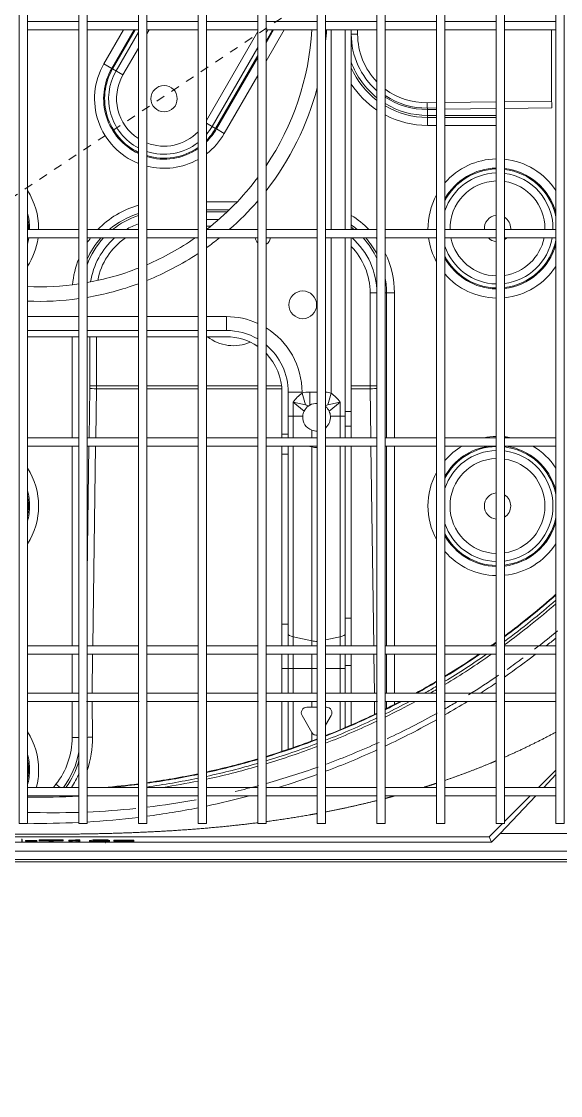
# Model space of a CAD drawing. Header units: millimetres. Extents: x 147808 to 200719, y -28592 to 8154.
# Drawn here: x 181243.5 to 181437.8, y -5226.2 to -4839.4 of the extents above; entities that cross this region are included whole.
import ezdxf

# ---------------------------------------------------------------- set-up
doc = ezdxf.new("R2010")
doc.units = ezdxf.units.MM
doc.linetypes.add('Dash', pattern=[6.35, 3.175, -3.175])
for name, color, linetype, lineweight in [('0-1', 7, 'Continuous', 5), ('A-DETL-WIDE', 7, 'Continuous', 80), ('G-IMPT', 7, 'Continuous', 5), ('M-EQPM', 7, 'Continuous', 5), ('M-EQPM-3', 7, 'Continuous', 80)]:
    doc.layers.add(name, color=color, linetype=linetype, lineweight=lineweight)
for name, color, linetype, lineweight, true_color in [('0-2', 7, 'Continuous', 5, 0x515151), ('G-IMPT-2', 7, 'Continuous', 5, 0x666666), ('M-EQPM-HDLN-1', 7, 'Dash', 5, 0x515151)]:
    doc.layers.add(name, color=color, linetype=linetype, lineweight=lineweight, true_color=true_color)

# ---------------------------------------------------------------- blocks, each defined once
blk = doc.blocks.new('TJ空调外机 - TJ空调外机1800_1200-1400100-10-001 一层空调通风平面图')
at = {"layer": 'M-EQPM-HDLN-1'}
blk.add_line((900, 600), (-900, -600), dxfattribs=at)
blk = doc.blocks.new('YXQH_AR_B9-20_rvt-1-10-001 一层空调通风平面图')
at = {"layer": '0-2'}
blk.add_blockref('TJ空调外机 - TJ空调外机1800_1200-1400100-10-001 一层空调通风平面图', (180944.35, -5100), dxfattribs=at)
blk = doc.blocks.new('RUXYQ18BA - top_dwg-2871796-10-001 一层空调通风平面图')
at = {"layer": 'A-DETL-WIDE'}
blk.add_line((1112.7, -367.74), (1112.7, -367.82), dxfattribs=at)
for points in [[(1086.82, -367.31), (1086.94, -367.32), (1087, -367.33), (1087.02, -367.34)], [(1086.82, -367.61), (1086.94, -367.62), (1087, -367.63), (1087.02, -367.64)], [(1116.99, -367.83), (1117.03, -367.82), (1117.06, -367.81), (1117.08, -367.81)]]:
    blk.add_open_spline(points, degree=3, dxfattribs=at)
at = {"layer": 'G-IMPT'}
for p, q in [((1088.94, -75.47), (1107.43, -75.47)), ((1110.43, -75.47), (1128.92, -75.47)), ((1120.86, -90.28), (1128.92, -76.31)), ((1131.92, -75.47), (1150.42, -75.47)), ((1153.41, -75.47), (1171.91, -75.47)), ((1174.91, -75.47), (1193.4, -75.47)), ((1175.58, -75.47), (1174.91, -76.64)), ((1196.4, -75.47), (1214.89, -75.47)), ((1203.39, -147.45), (1203.39, -75.47)), ((1205.64, -147.45), (1205.64, -75.47)), ((1217.89, -75.47), (1236.38, -75.47)), ((1239.38, -75.47), (1257.87, -75.47)), ((1260.87, -75.47), (1279.36, -75.47)), ((1171.91, -81.83), (1155.48, -110.28)), ((1233.09, -103.67), (1236.38, -103.62)), ((1236.38, -107.05), (1233.09, -107.05)), ((1257.87, -107.05), (1239.38, -107.05)), ((1153.41, -140.26), (1161.72, -140.26)), ((1107.43, -147.45), (1088.94, -147.45)), ((1088.94, -150.44), (1107.43, -150.44)), ((1128.92, -147.45), (1110.43, -147.45)), ((1110.43, -150.44), (1128.92, -150.44)), ((1150.42, -147.45), (1131.92, -147.45)), ((1131.92, -150.44), (1150.42, -150.44)), ((1171.91, -147.45), (1153.41, -147.45)), ((1153.41, -150.44), (1171.91, -150.44)), ((1193.4, -147.45), (1174.91, -147.45)), ((1174.91, -150.44), (1193.4, -150.44)), ((1214.89, -147.45), (1196.4, -147.45)), ((1196.4, -150.44), (1214.89, -150.44)), ((1236.38, -147.45), (1217.89, -147.45)), ((1217.89, -150.44), (1236.38, -150.44)), ((1257.87, -147.45), (1239.38, -147.45)), ((1239.38, -150.44), (1257.87, -150.44)), ((1279.36, -147.45), (1260.87, -147.45)), ((1260.87, -150.44), (1279.36, -150.44)), ((1218.36, -170.25), (1218.36, -222.42)), ((1107.43, -183.78), (1088.94, -183.78)), ((1128.92, -183.78), (1110.43, -183.78)), ((1150.42, -183.78), (1131.92, -183.78)), ((1160.66, -183.78), (1153.41, -183.78)), ((1107.43, -186.03), (1088.94, -186.03)), ((1128.92, -186.03), (1110.43, -186.03)), ((1150.42, -186.03), (1131.92, -186.03)), ((1160.66, -186.03), (1153.41, -186.03)), ((1190.28, -210.92), (1190.64, -210.69)), ((1107.43, -222.42), (1088.94, -222.42)), ((1128.92, -222.42), (1110.43, -222.42)), ((1150.42, -222.42), (1131.92, -222.42)), ((1171.91, -222.42), (1153.41, -222.42)), ((1193.4, -222.42), (1174.91, -222.42)), ((1214.89, -222.42), (1196.4, -222.42)), ((1236.38, -222.42), (1217.89, -222.42)), ((1257.87, -222.42), (1239.38, -222.42)), ((1279.36, -222.42), (1260.87, -222.42)), ((1088.94, -225.41), (1107.43, -225.41)), ((1110.43, -225.41), (1128.92, -225.41)), ((1131.92, -225.41), (1150.42, -225.41)), ((1153.41, -225.41), (1171.91, -225.41)), ((1174.91, -225.41), (1193.4, -225.41)), ((1196.4, -225.41), (1214.89, -225.41)), ((1217.89, -225.41), (1236.38, -225.41)), ((1218.36, -225.41), (1218.36, -297.39)), ((1239.38, -225.41), (1257.87, -225.41)), ((1260.87, -225.41), (1279.36, -225.41)), ((1107.43, -297.39), (1088.94, -297.39)), ((1128.92, -297.39), (1110.43, -297.39)), ((1150.42, -297.39), (1131.92, -297.39)), ((1171.91, -297.39), (1153.41, -297.39)), ((1193.4, -297.39), (1174.91, -297.39)), ((1214.89, -297.39), (1196.4, -297.39)), ((1236.38, -297.39), (1217.89, -297.39)), ((1257.87, -297.39), (1239.38, -297.39)), ((1279.36, -297.39), (1260.87, -297.39)), ((1088.94, -300.38), (1107.43, -300.38)), ((1110.43, -300.38), (1128.92, -300.38)), ((1131.92, -300.38), (1150.42, -300.38)), ((1153.41, -300.38), (1171.91, -300.38)), ((1174.91, -300.38), (1193.4, -300.38)), ((1196.4, -300.38), (1214.89, -300.38)), ((1217.89, -300.38), (1236.38, -300.38)), ((1218.36, -300.38), (1218.36, -314.38)), ((1239.38, -300.38), (1257.87, -300.38)), ((1260.87, -300.38), (1279.36, -300.38)), ((1107.43, -314.38), (1088.94, -314.38)), ((1128.92, -314.38), (1110.43, -314.38)), ((1150.42, -314.38), (1131.92, -314.38)), ((1171.91, -314.38), (1153.41, -314.38)), ((1193.4, -314.38), (1174.91, -314.38)), ((1214.89, -314.38), (1196.4, -314.38)), ((1236.38, -314.38), (1217.89, -314.38)), ((1257.87, -314.38), (1239.38, -314.38)), ((1279.36, -314.38), (1260.87, -314.38)), ((1088.94, -317.38), (1107.43, -317.38)), ((1110.43, -317.38), (1128.92, -317.38)), ((1131.92, -317.38), (1150.42, -317.38)), ((1153.41, -317.38), (1171.91, -317.38)), ((1174.91, -317.38), (1193.4, -317.38)), ((1180.65, -317.38), (1180.65, -335.38)), ((1182.9, -317.38), (1182.9, -334.63)), ((1196.4, -317.38), (1214.89, -317.38)), ((1196.4, -319.47), (1196.68, -319.47)), ((1203.39, -317.38), (1203.39, -326.83)), ((1205.64, -317.38), (1205.64, -325.86)), ((1217.89, -317.38), (1236.38, -317.38)), ((1218.36, -317.38), (1218.36, -319.92)), ((1239.38, -317.38), (1257.87, -317.38)), ((1260.87, -317.38), (1279.36, -317.38)), ((1198.41, -322.47), (1196.4, -325.97)), ((1279.36, -342.12), (1273.14, -348.36)), ((1279.36, -343.74), (1275, -348.36)), ((1107.43, -348.36), (1088.94, -348.36)), ((1088.94, -351.36), (1107.43, -351.36)), ((1128.92, -348.36), (1110.43, -348.36)), ((1110.43, -351.36), (1128.92, -351.36)), ((1150.42, -348.36), (1131.92, -348.36)), ((1131.92, -351.36), (1150.42, -351.36)), ((1171.91, -348.36), (1153.41, -348.36)), ((1153.41, -351.36), (1171.91, -351.36)), ((1193.4, -348.36), (1174.91, -348.36)), ((1174.91, -351.36), (1193.4, -351.36)), ((1214.89, -348.36), (1196.4, -348.36)), ((1196.4, -351.36), (1214.89, -351.36)), ((1236.38, -348.36), (1217.89, -348.36)), ((1217.89, -351.36), (1236.38, -351.36)), ((1257.87, -348.36), (1239.38, -348.36)), ((1239.38, -351.36), (1257.87, -351.36)), ((1272.17, -351.36), (1259.35, -364.94)), ((1279.36, -348.36), (1260.87, -348.36)), ((1270.15, -351.36), (1260.87, -360.66)), ((1260.87, -351.36), (1279.36, -351.36)), ((1087.03, -367.83), (1087.03, -367.17)), ((1118.55, -368), (1118.55, -367.3)), ((1256.17, -368.13), (1255.36, -366.18)), ((893.27, -371.36), (1303.1, -371.36)), ((1113.66, -367.59), (1113.07, -367.69))]:
    blk.add_line(p, q, dxfattribs=at)
at = {"layer": 'G-IMPT', "flags": 128}
for points in [[(1085.94, 213.41), (1085.94, -361.36), (1088.94, -361.36), (1088.94, 213.41)], [(1110.43, 213.41), (1107.43, 213.41), (1107.43, -361.36), (1110.43, -361.36)], [(1131.92, 213.41), (1128.92, 213.41), (1128.92, -361.36), (1131.92, -361.36)], [(1153.41, 213.41), (1150.42, 213.41), (1150.42, -361.36), (1153.41, -361.36)], [(1174.91, 213.41), (1171.91, 213.41), (1171.91, -361.36), (1174.91, -361.36)], [(1196.4, 213.41), (1193.4, 213.41), (1193.4, -361.36), (1196.4, -361.36)], [(1217.89, 213.41), (1214.89, 213.41), (1214.89, -361.36), (1217.89, -361.36)], [(1239.38, 213.41), (1236.38, 213.41), (1236.38, -361.36), (1239.38, -361.36)], [(1260.87, 213.41), (1257.87, 213.41), (1257.87, -361.36), (1260.87, -361.36)], [(1282.36, 213.41), (1279.36, 213.41), (1279.36, -361.36), (1282.36, -361.36)], [(1101.79, -367.24), (1093.12, -367.24), (1093.12, -367.54), (1101.79, -367.54)], [(1107.86, -367.24), (1106.99, -367.24), (1106.99, -367.54), (1107.86, -367.54)], [(1127.26, -367.3), (1120.01, -367.41), (1120.01, -367.71), (1127.26, -367.6), (1127.26, -367.65), (1121.51, -367.73), (1127.26, -367.81), (1127.26, -367.65)]]:
    blk.add_lwpolyline(points, close=True, dxfattribs=at)
for points in [[(1203.39, -222.42), (1203.39, -218.18), (1203.39, -212.91), (1203.39, -150.44)], [(1205.64, -222.42), (1205.64, -218.18), (1205.64, -212.91), (1205.64, -150.44)], [(1180.65, -206.02), (1180.65, -221.16), (1180.65, -222.42)], [(1182.9, -206.02), (1182.9, -221.16), (1182.9, -222.42)], [(1180.65, -225.41), (1180.65, -228.38), (1180.65, -289.59), (1180.65, -297.39)], [(1182.9, -225.41), (1182.9, -228.38), (1182.9, -289.59), (1182.9, -297.39)], [(1203.39, -297.39), (1203.39, -287.37), (1203.39, -225.41)], [(1205.64, -297.39), (1205.64, -287.37), (1205.64, -225.41)], [(1180.65, -300.38), (1180.65, -305.48), (1180.65, -314.38)], [(1182.9, -300.38), (1182.9, -305.48), (1182.9, -314.38)], [(1203.39, -300.38), (1203.39, -304.48), (1203.39, -314.38)], [(1205.64, -300.38), (1205.64, -304.48), (1205.64, -314.38)], [(1189.61, -319.47), (1191.4, -319.47), (1193.4, -319.47)], [(1187.88, -322.47), (1191.42, -328.59), (1191.4, -328.56)], [(1333.09, -333.44), (1333.09, -362.24), (1333.08, -364.94), (1259.35, -364.94), (1256.17, -368.13), (930.3, -368.13), (931.1, -366.18)], [(1260.17, -361.36), (1255.36, -366.18), (931.1, -366.18), (917.01, -352.05)], [(1088.19, -367.76), (1088.19, -367.46), (1092.3, -367.46), (1092.3, -367.76), (1092.3, -367.81), (1088.19, -367.81), (1092.3, -367.76)], [(1103.82, -367.68), (1103.82, -367.63), (1103.82, -367.33)], [(1111.52, -367.74), (1112.7, -367.74), (1112.7, -367.82), (1111.28, -367.82), (1111.28, -367.52), (1111.52, -367.44), (1112.59, -367.24), (1118.02, -367.24), (1118.02, -367.54), (1113.66, -367.59)], [(1112.59, -367.54), (1111.52, -367.74), (1111.52, -367.44)], [(1118.02, -367.54), (1118.02, -367.59), (1112.59, -367.54), (1112.59, -367.24)], [(1101.79, -367.58), (1098.17, -367.58), (1098.17, -367.92), (1096.71, -367.92), (1096.71, -367.58), (1093.12, -367.58), (1093.12, -367.54)], [(1107.86, -367.54), (1107.86, -367.92), (1106.52, -367.92), (1106.52, -367.62)], [(1127.26, -367.81), (1127.26, -367.86), (1120.01, -367.75), (1120.01, -367.71)]]:
    blk.add_lwpolyline(points, dxfattribs=at)
at = {"layer": 'G-IMPT'}
for centre, radius in [((1138.17, -100.28), 4.75), ((1138.17, -100.28), 4.75), ((1188.15, -174.53), 5)]:
    blk.add_circle(centre, radius, dxfattribs=at)
for centre, radius, start, end in [((1093.19, -69.57), 98.46, 326.0935, 356.5642), ((1138.17, -100.28), 19.99, 150, 242.4515), ((1233.09, -77.06), 29.99, 203.7523, 232.6299), ((1233.09, -77.06), 29.99, 239.5383, 270), ((1138.17, -100.28), 19.99, 319.6851, 330), ((1138.17, -100.28), 19.99, 251.79, 307.7705), ((1258.34, -147.03), 19.99, 91.3513, 161.5468), ((1258.34, -147.03), 19.99, 0, 82.7374), ((1093.19, -69.57), 98.46, 307.7308, 323.0817), ((1137.87, -170.25), 29.99, 107.3496, 130.4861), ((1258.34, -147.03), 4.75, 95.6985, 184.9891), ((1258.34, -147.03), 4.75, 95.6985, 184.9891), ((1258.34, -147.03), 4.75, 0, 57.84), ((1258.34, -147.03), 4.75, 0, 57.84), ((1188.37, -170.25), 29.99, 49.5139, 54.8342), ((1137.87, -170.25), 29.99, 138.6571, 156.1871), ((1093.19, -69.57), 98.46, 293.1663, 304.7797), ((1173.77, -150.15), 2.75, 186.1145, 227.435), ((1173.77, -150.15), 2.75, 294.4867, 353.8855), ((1188.37, -170.25), 29.99, 27.8371, 41.3429), ((1258.34, -147.03), 4.75, 225.9345, 264.3015), ((1258.34, -147.03), 4.75, 225.9345, 264.3015), ((1258.34, -147.03), 19.99, 277.2626, 350.1741), ((1258.34, -147.03), 4.75, 302.16, 314.0655), ((1258.34, -147.03), 4.75, 302.16, 314.0655), ((1258.34, -147.03), 4.75, 355.0109, 0), ((1258.34, -147.03), 4.75, 355.0109, 0), ((1258.34, -147.03), 19.99, 358.8165, 0), ((1258.34, -147.03), 19.99, 198.4532, 268.6487), ((1093.19, -69.57), 98.46, 280.086, 291.2811), ((1188.37, -170.25), 29.99, 0, 10.1732), ((1093.19, -69.57), 98.46, 267.5271, 278.3182), ((1160.66, -206.02), 22.24, 59.6276, 90), ((1163.12, -174.27), 14.99, 231.633, 294.082), ((1163.12, -174.27), 14.99, 231.633, 294.082), ((1160.66, -206.02), 19.99, 55.7711, 90), ((1160.66, -206.02), 22.24, 0, 50.1747), ((1160.66, -206.02), 19.99, 0, 44.5613), ((1193.15, -215.01), 5, 125.0171, 153.9883), ((1193.15, -215.01), 5, 87.0933, 120.1262), ((1193.15, -215.01), 5, 26.0117, 49.4338), ((1193.15, -215.01), 5, 175.8419, 249.5077), ((1193.15, -215.01), 5, 153.9883, 175.8419), ((1193.15, -215.01), 5, 310.869, 4.1581), ((1193.15, -215.01), 5, 4.1581, 26.0117), ((1193.15, -215.01), 5, 249.5077, 272.8949), ((1258.34, -246.99), 19.99, 91.3513, 161.5468), ((1258.34, -246.99), 19.99, 0, 82.7374), ((1258.34, -246.99), 4.75, 95.6985, 264.3015), ((1258.34, -246.99), 4.75, 95.6985, 264.3015), ((1258.34, -246.99), 4.75, 0, 57.84), ((1258.34, -246.99), 4.75, 0, 57.84), ((1258.34, -246.99), 19.99, 277.2626, 0), ((1258.34, -246.99), 4.75, 302.16, 0), ((1258.34, -246.99), 4.75, 302.16, 0), ((1258.34, -246.99), 19.99, 198.4532, 268.6487), ((1093.23, -68.44), 280.89, 306.6425, 311.5028), ((1093.23, -68.44), 281.09, 306.6122, 311.4667), ((1093.23, -68.44), 280.89, 305.406, 305.8838), ((1093.23, -68.44), 281.09, 305.4633, 305.8544), ((1093.23, -68.44), 292.88, 308.585, 309.4583), ((1093.23, -68.44), 280.89, 301.3529, 304.3361), ((1093.23, -68.44), 281.09, 301.3281, 304.3957), ((1093.23, -68.44), 292.88, 304.9161, 307.6344), ((1093.23, -68.44), 280.89, 298.8881, 300.6393), ((1093.23, -68.44), 281.09, 298.9618, 300.6151), ((1093.23, -68.44), 292.88, 302.8911, 304.2037), ((1189.61, -321.47), 2, 90, 210), ((1196.68, -321.47), 2, 330, 90), ((1093.23, -68.44), 280.89, 296.3463, 297.5953), ((1093.23, -68.44), 281.09, 296.3261, 297.6732), ((1093.23, -68.44), 292.88, 299.9337, 301.7945), ((1093.23, -68.44), 280.89, 291.5481, 295.6657), ((1093.23, -68.44), 281.09, 291.532, 295.6461), ((1093.23, -68.44), 292.88, 295.1898, 299.259), ((1193.15, -327.59), 2, 210, 277.2722), ((1093.23, -68.44), 280.89, 286.904, 290.8919), ((1093.23, -68.44), 281.09, 286.8917, 290.8764), ((1077.89, -330.39), 29.99, 323.1689, 350.1074), ((1093.23, -68.44), 292.88, 290.6244, 294.5432), ((1093.23, -68.44), 280.89, 282.372, 286.2658), ((1093.23, -68.44), 281.09, 282.363, 286.2539), ((1093.23, -68.44), 280.89, 277.9174, 281.7464), ((1093.23, -68.44), 281.09, 277.9117, 281.738), ((1093.23, -68.44), 292.88, 287.1092, 289.9988), ((1093.23, -68.44), 280.89, 274.7525, 277.3002), ((1093.23, -68.44), 281.09, 275.2198, 277.295), ((1093.23, -68.44), 292.88, 281.8577, 284.987), ((1093.23, -68.44), 292.88, 277.5911, 281.2589), ((1093.23, -68.44), 292.88, 273.3666, 276.9997), ((1093.23, -68.44), 292.88, 269.1603, 272.7791), ((1103.12, -291.66), 75.67, 270.5313, 272.9349), ((1103.12, -291.96), 75.67, 270.5313, 272.9349), ((1102.12, -222.25), 145.44, 270.6698, 271.7337)]:
    blk.add_arc(centre, radius, start, end, dxfattribs=at)
blk.add_ellipse((1232.72, -77.06), major_axis=(26.61, 0), ratio=0.999901, start_param=4.121313, end_param=4.726432, dxfattribs=at)
for points, knots in [([(1113.07, -367.39), (1113.74, -367.37), (1114.43, -367.37), (1116.06, -367.37), (1116.85, -367.38), (1117.53, -367.4), (1118.2, -367.42), (1118.55, -367.45), (1118.55, -367.49), (1118.55, -367.49), (1118.55, -367.49)], [0, 0, 0, 0, 0.1471882, 0.1471882, 0.333032, 0.333032, 0.333032, 0.4984228, 0.4984228, 0.4985032, 0.4985032, 0.4985032, 0.4985032]), ([(1113.07, -367.69), (1113.74, -367.67), (1114.43, -367.67), (1116.06, -367.67), (1116.85, -367.68), (1117.53, -367.7), (1118.2, -367.72), (1118.55, -367.75), (1118.55, -367.83), (1118.2, -367.86), (1117.51, -367.89), (1116.82, -367.91), (1115.93, -367.93), (1113.9, -367.93), (1113.11, -367.92), (1112.44, -367.9)], [0, 0, 0, 0, 0.1471882, 0.1471882, 0.333032, 0.333032, 0.333032, 0.4984228, 0.4984228, 0.6660639, 0.6660639, 0.6660639, 0.849888, 0.849888, 0.9990959, 0.9990959, 0.9990959, 0.9990959]), ([(1112.7, -367.82), (1112.81, -367.84), (1113.05, -367.86), (1113.42, -367.87), (1113.8, -367.88), (1114.26, -367.89), (1115.49, -367.89), (1116.04, -367.88), (1116.46, -367.86), (1116.81, -367.85), (1117.02, -367.83), (1117.08, -367.81)], [0, 0, 0, 0, 0.0005925, 0.0005925, 0.0005925, 0.1484338, 0.1484338, 0.3337283, 0.3337283, 0.3337283, 0.4690648, 0.4690648, 0.4690648, 0.4690648]), ([(1117.1, -367.79), (1117.1, -367.79), (1117.1, -367.79), (1117.1, -367.77), (1116.89, -367.75), (1116.45, -367.73), (1116.02, -367.72), (1115.46, -367.71), (1113.92, -367.71), (1113.26, -367.72), (1112.79, -367.75)], [0.4992973, 0.4992973, 0.4992973, 0.4992973, 0.4994993, 0.4994993, 0.6668642, 0.6668642, 0.6668642, 0.8145753, 0.8145753, 1, 1, 1, 1])]:
    blk.add_open_spline(points, degree=3, knots=knots, dxfattribs=at)
blk.add_open_spline([(1112.44, -367.9), (1111.77, -367.88), (1111.39, -367.86), (1111.28, -367.82)], degree=3, dxfattribs=at)
at = {"layer": 'G-IMPT-2'}
for p, q in [((1127.34, -75.47), (1119.31, -89.39)), ((1132.74, -75.47), (1131.92, -76.89)), ((1153.41, -108.09), (1171.91, -76.06)), ((1181.44, -75.47), (1174.91, -86.79)), ((1174.91, -80.22), (1177.64, -75.47)), ((1177.24, -75.47), (1174.91, -79.52)), ((1198.4, -75.47), (1198.4, -147.45)), ((1232.96, -101.75), (1236.38, -101.7)), ((1233.09, -103.67), (1233.09, -107.05)), ((1239.38, -101.66), (1257.87, -101.4)), ((1257.87, -103.82), (1239.38, -104.07)), ((1277.97, -103.53), (1260.87, -103.77)), ((1233.09, -106.31), (1236.38, -106.31)), ((1239.38, -106.31), (1257.87, -106.31)), ((1257.87, -109.89), (1239.38, -109.89)), ((1153.41, -137.43), (1164.54, -137.43)), ((1160.96, -141), (1153.41, -141)), ((1153.41, -143.79), (1157.9, -143.79)), ((1155.02, -146.2), (1153.41, -146.2)), ((1107.43, -178.78), (1088.94, -178.78)), ((1128.92, -178.78), (1110.43, -178.78)), ((1150.42, -178.78), (1131.92, -178.78)), ((1105.04, -222.42), (1105.04, -186.03)), ((1111.14, -222.42), (1111.39, -204.63)), ((1113.81, -203.75), (1128.92, -203.75)), ((1131.92, -203.75), (1150.42, -203.75)), ((1150.42, -204.76), (1131.92, -204.76)), ((1153.41, -203.75), (1171.91, -203.75)), ((1171.91, -204.76), (1153.41, -204.76)), ((1174.91, -203.75), (1180.53, -203.75)), ((1180.61, -204.76), (1174.91, -204.76)), ((1205.64, -203.75), (1212.43, -203.75)), ((1214.85, -204.63), (1214.89, -207.74)), ((1203.39, -212.91), (1205.64, -212.91)), ((1191.4, -222.42), (1191.4, -219.7)), ((1205.64, -218.18), (1203.39, -218.18)), ((1182.9, -221.16), (1180.65, -221.16)), ((1105.04, -297.39), (1105.04, -225.41)), ((1110.43, -271.46), (1111.09, -225.41)), ((1113.51, -225.41), (1112.47, -297.39)), ((1191.4, -295.58), (1191.4, -225.74)), ((1196.4, -225.42), (1196.41, -225.41)), ((1213.76, -297.39), (1212.73, -225.41)), ((1221.2, -225.41), (1221.2, -297.39)), ((1182.9, -228.38), (1180.65, -228.38)), ((1182.9, -289.59), (1180.65, -289.59)), ((1203.39, -287.37), (1205.64, -287.37)), ((1196.4, -295.25), (1201.58, -294.13)), ((1105.04, -314.38), (1105.04, -300.38)), ((1112.43, -300.38), (1112.23, -314.38)), ((1214.01, -314.38), (1213.81, -300.38)), ((1221.2, -300.38), (1221.2, -314.38)), ((1205.64, -304.48), (1203.39, -304.48)), ((1112.23, -317.38), (1112.4, -330.26)), ((1184.72, -334.01), (1184.72, -317.38)), ((1191.4, -319.47), (1191.4, -317.38)), ((1201.58, -327.59), (1201.58, -317.38)), ((1213.95, -322.07), (1214.01, -317.38)), ((1221.2, -317.38), (1221.2, -318.49)), ((1191.4, -331.62), (1191.4, -328.56))]:
    blk.add_line(p, q, dxfattribs=at)
at = {"layer": 'G-IMPT-2', "flags": 128}
for points in [[(1123.54, -75.47), (1116.46, -87.75), (1119.31, -89.39), (1119.61, -89.56), (1127.74, -75.47)], [(1205.64, -77.06), (1207.92, -77.06), (1207.92, -75.47)], [(1260.87, -101.36), (1277.84, -101.12), (1277.84, -75.47)], [(1120.86, -90.28), (1119.61, -89.56), (1123.36, -91.73), (1128.92, -82.08)], [(1171.91, -84.72), (1156.73, -111), (1157.03, -111.17)], [(1171.91, -91.99), (1159.88, -112.82), (1157.03, -111.17), (1171.91, -85.41)], [(1236.38, -104.12), (1233.09, -104.16), (1233.09, -106.31), (1233.09, -109.89), (1236.38, -109.89)], [(1155.48, -110.28), (1156.73, -111), (1153.41, -109.08)], [(1198.4, -150.44), (1198.4, -206.31), (1197.16, -210.55)], [(1218.36, -170.25), (1217.89, -170.25), (1221.2, -170.25), (1221.2, -222.42)], [(1153.41, -178.78), (1160.66, -178.78), (1160.66, -183.78)], [(1113.81, -186.03), (1113.81, -203.75), (1111.4, -203.75), (1111.4, -186.03)], [(1128.92, -204.76), (1113.81, -204.76), (1113.55, -222.42)], [(1212.69, -222.42), (1212.43, -204.76), (1205.64, -204.76)], [(1189.14, -210.55), (1187.9, -206.31), (1187.9, -206.02), (1182.9, -206.02)], [(1193.4, -205.95), (1190.64, -205.95), (1190.64, -210.69)], [(1188.66, -212.82), (1184.72, -209.57), (1184.72, -214.65), (1188.16, -214.65)], [(1203.39, -214.65), (1201.58, -214.65), (1201.58, -209.57), (1197.64, -212.82)], [(1184.72, -222.42), (1184.72, -214.65), (1182.9, -214.65)], [(1201.58, -222.42), (1201.58, -214.65), (1198.13, -214.65)], [(1184.72, -297.39), (1184.72, -294.13), (1184.72, -225.41)], [(1189.89, -225.41), (1191.4, -225.74), (1191.4, -225.41)], [(1201.58, -297.39), (1201.58, -294.13), (1201.58, -225.41)], [(1184.72, -294.13), (1191.4, -295.58), (1191.4, -297.39)], [(1191.4, -300.38), (1191.4, -305.55), (1184.72, -305.55), (1182.9, -305.48), (1180.65, -305.48)], [(1184.72, -314.38), (1184.72, -305.55), (1184.72, -300.38)], [(1203.39, -305.55), (1201.58, -305.55), (1201.58, -300.38)], [(1191.4, -314.38), (1191.4, -305.55), (1193.4, -305.55)], [(1201.58, -314.38), (1201.58, -305.55), (1196.4, -305.55)], [(1107.45, -330.39), (1105.04, -330.39), (1105.04, -317.38)], [(1098.29, -348.36), (1099.2, -347.21), (1100.71, -348.4)], [(1303.1, -371.36), (1303.1, -375.15), (893.27, -375.15), (893.27, -371.36)]]:
    blk.add_lwpolyline(points, dxfattribs=at)
blk.add_lwpolyline([(1214.84, -170.25), (1214.89, -170.25), (1214.89, -203.75), (1212.43, -203.75), (1212.43, -170.25)], close=True, dxfattribs=at)
at = {"layer": 'G-IMPT-2'}
for centre, radius, start, end in [((1093.19, -69.57), 103.71, 354.3727, 356.7383), ((1232.74, -77.06), 27.11, 180.0029, 228.6647), ((1138.17, -100.28), 25.07, 150, 248.3578), ((1233.09, -77.06), 29.25, 200.2358, 231.5229), ((1138.17, -100.28), 21.78, 150, 244.8803), ((1138.17, -100.28), 21.43, 150, 244.4456), ((1138.17, -100.28), 17.11, 150, 237.2812), ((1093.19, -69.57), 103.71, 321.9945, 345.0753), ((1233.09, -77.06), 32.83, 213.2629, 236.3246), ((1232.74, -77.06), 27.11, 236.6361, 270.7357), ((1233.09, -77.06), 29.25, 238.6885, 270), ((1233.09, -77.06), 32.83, 242.4106, 270), ((1138.17, -100.28), 21.43, 315.3306, 330), ((1138.17, -100.28), 21.78, 314.4165, 330), ((1138.17, -100.28), 17.11, 248.5792, 315.7104), ((1138.17, -100.28), 25.07, 307.4477, 330), ((1138.17, -100.28), 21.43, 253.0543, 304.839), ((1138.17, -100.28), 21.78, 253.3316, 304.2074), ((1138.17, -100.28), 25.07, 255.5701, 299.237), ((1258.34, -147.03), 25.07, 91.0775, 139.15), ((1258.34, -147.03), 25.07, 33.0255, 84.2143), ((1258.34, -147.03), 21.78, 91.2403, 150.5362), ((1258.34, -147.03), 21.43, 91.2603, 152.2186), ((1258.34, -147.03), 21.78, 15.1915, 83.3367), ((1258.34, -147.03), 21.43, 11.2909, 83.2286), ((1258.34, -147.03), 17.11, 91.5793, 181.3832), ((1258.34, -147.03), 17.11, 0, 81.5039), ((1067.9, -147.03), 25.07, 0, 32.9181), ((1258.34, -147.03), 25.07, 151.1681, 180.9437), ((1137.87, -170.25), 32.83, 105.8084, 135.988), ((1093.19, -69.57), 103.71, 311.3339, 319.3793), ((1067.9, -147.03), 21.78, 0, 14.9325), ((1067.9, -147.03), 21.43, 0, 10.9362), ((1137.87, -170.25), 29.25, 107.7996, 128.7705), ((1188.37, -170.25), 32.83, 44.012, 58.2542), ((1137.87, -170.25), 26.47, 109.7476, 120.4858), ((1188.37, -170.25), 29.25, 51.2295, 53.8141), ((1067.9, -147.03), 21.78, 345.0675, 350.9882), ((1067.9, -147.03), 25.07, 327.0819, 352.1787), ((1067.9, -147.03), 21.43, 349.0638, 350.8414), ((1067.9, -147.03), 21.43, 358.8962, 0), ((1067.9, -147.03), 21.78, 358.9137, 0), ((1067.9, -147.03), 25.07, 359.0563, 0), ((1137.87, -170.25), 32.83, 142.8823, 146.6965), ((1137.87, -170.25), 29.25, 137.3787, 159.6919), ((1137.87, -170.25), 26.47, 131.5437, 171.3622), ((1137.87, -170.25), 24.05, 124.5571, 169.2282), ((1093.19, -69.57), 103.71, 305.5014, 308.7588), ((1188.37, -170.25), 26.47, 0, 48.4563), ((1188.37, -170.25), 29.25, 24.9764, 42.6213), ((1188.37, -170.25), 32.83, 36.1157, 37.1177), ((1258.34, -147.03), 25.07, 187.8213, 208.8319), ((1258.34, -147.03), 17.11, 191.5043, 268.4207), ((1258.34, -147.03), 17.11, 278.4961, 348.4957), ((1258.34, -147.03), 17.11, 358.6168, 0), ((1188.37, -170.25), 24.05, 0, 44.1052), ((1258.34, -147.03), 21.43, 276.7714, 348.7091), ((1258.34, -147.03), 21.78, 276.6633, 344.8085), ((1137.87, -170.25), 32.83, 157.9915, 174.8417), ((1093.19, -69.57), 103.71, 291.9313, 303.4911), ((1188.37, -170.25), 32.83, 0, 25.9492), ((1258.34, -147.03), 21.43, 207.7814, 268.7397), ((1258.34, -147.03), 21.78, 209.4638, 268.7597), ((1258.34, -147.03), 25.07, 275.7857, 326.9745), ((1258.34, -147.03), 25.07, 220.85, 268.9225), ((1093.19, -69.57), 103.71, 279.5707, 290.1561), ((1093.19, -69.57), 103.71, 267.6523, 277.8945), ((1160.66, -206.02), 27.24, 65.6164, 90), ((1160.66, -206.02), 27.24, 0, 58.4706), ((1196.64, -218.01), 14.61, 126.7634, 144.7135), ((1189.65, -218.01), 14.61, 35.2865, 53.2366), ((1242.31, 39.7), 255.84, 256.9915, 258.005), ((1143.99, 39.7), 255.84, 281.995, 283.0085), ((1258.34, -246.99), 25.07, 91.0775, 101.388), ((1258.34, -246.99), 25.07, 78.612, 84.2143), ((1258.34, -246.99), 25.07, 120.6049, 139.15), ((1258.34, -246.99), 21.78, 97.8247, 150.5362), ((1258.34, -246.99), 21.43, 91.2603, 152.2186), ((1258.34, -246.99), 21.43, 11.2909, 83.2286), ((1258.34, -246.99), 21.78, 15.1915, 82.1753), ((1258.34, -246.99), 25.07, 33.0255, 59.3951), ((1258.34, -246.99), 17.11, 91.5793, 268.4207), ((1258.34, -246.99), 17.11, 0, 81.5039), ((1067.9, -246.99), 25.07, 0, 32.9181), ((1258.34, -246.99), 25.07, 151.1681, 208.8319), ((1067.9, -246.99), 21.78, 0, 14.9325), ((1067.9, -246.99), 21.43, 0, 10.9362), ((1067.9, -246.99), 21.78, 345.0675, 0), ((1067.9, -246.99), 25.07, 327.0819, 0), ((1067.9, -246.99), 21.43, 349.0638, 0), ((1258.34, -246.99), 17.11, 278.4961, 0), ((1258.34, -246.99), 21.43, 276.7714, 348.7091), ((1258.34, -246.99), 21.78, 276.6633, 344.8085), ((1258.34, -246.99), 21.43, 207.7814, 268.7397), ((1258.34, -246.99), 21.78, 209.4638, 268.7597), ((1258.34, -246.99), 25.07, 275.7857, 326.9745), ((1258.34, -246.99), 25.07, 220.85, 268.9225), ((1093.23, -68.44), 282.44, 306.4086, 311.2247), ((1093.23, -68.44), 283.44, 306.2597, 311.0479), ((1093.23, -68.44), 283.44, 301.0391, 305.0842), ((1093.23, -68.44), 282.44, 301.1612, 304.7945), ((1093.23, -68.44), 282.44, 299.4538, 300.4529), ((1093.23, -68.44), 283.44, 299.8096, 300.3342), ((1093.23, -68.44), 283.44, 296.0911, 298.5666), ((1093.23, -68.44), 282.44, 296.1904, 298.1919), ((1093.23, -68.44), 282.44, 291.4238, 295.5144), ((1093.23, -68.44), 283.44, 291.3446, 295.418), ((1067.9, -341.95), 25.07, 0, 32.9181), ((1077.89, -330.39), 27.15, 321.71, 0), ((1093.23, -68.44), 282.44, 286.8084, 290.7718), ((1067.9, -341.95), 21.78, 0, 14.9325), ((1093.23, -68.44), 283.44, 286.7473, 290.6951), ((1067.9, -341.95), 21.43, 0, 10.9362), ((1077.89, -330.39), 30.72, 324.1881, 344.066), ((1093.23, -68.44), 282.44, 282.3029, 286.1739), ((1067.9, -341.95), 21.78, 345.0675, 0), ((1067.9, -341.95), 21.43, 349.0638, 0), ((1067.9, -341.95), 25.07, 345.185, 0), ((1077.89, -330.85), 32.11, 326.8259, 337.3357), ((1093.23, -68.44), 283.44, 282.2588, 286.1153), ((1093.23, -68.44), 282.44, 277.8736, 281.681), ((1093.23, -68.44), 283.44, 279.0362, 281.6392), ((1093.23, -68.44), 283.44, 269.1323, 272.8718)]:
    blk.add_arc(centre, radius, start, end, dxfattribs=at)
for centre, major_axis, ratio, start_param, end_param in [((1232.61, -77.06), (24.69, 0), 0.999901, 3.141593, 3.911826), ((1232.61, -77.06), (24.69, 0), 0.999901, 4.073494, 4.726432), ((1233.09, -101.75), (-0.04, 2.5), 0.052331, 1.570061, 2.879426), ((1277.97, -101.12), (-0.04, 2.5), 0.052331, 1.570061, 2.879426), ((1107.03, -203.75), (0, 16.29), 0.267949, 4.658715, 4.712389), ((1113.81, -204.63), (-2.5, 0.04), 0.053643, 0.262186, 1.571569), ((1109.45, -203.75), (0, 18.79), 0.232318, 4.658715, 4.712389), ((1216.79, -203.75), (0, 18.79), 0.232318, 1.570796, 1.62447), ((1212.43, -204.63), (2.5, 0.04), 0.053643, 4.711617, 6.021), ((1219.2, -203.75), (0, 16.29), 0.267949, 1.570796, 1.62447), ((1199.2, -220.08), (-14.36, 11.85), 0.536964, 5.706357, 5.933046), ((1187.09, -220.08), (14.36, 11.85), 0.536964, 0.350139, 0.519498), ((1199.2, -220.08), (-11.36, 9.37), 0.186691, 5.754599, 5.933046), ((1187.09, -220.08), (11.36, 9.37), 0.186691, 0.350139, 0.474129), ((1193.15, -225.18), (2.75, 0), 0.263393, 4.022422, 4.803424), ((1187.9, -293.11), (5, 0), 0.263393, 3.141593, 4.022422), ((1198.4, -293.11), (5, 0), 0.263393, 5.402356, 6.283185), ((1193.15, -295.02), (2.75, 0), 0.263393, 4.022422, 4.803424), ((1112.4, -330.39), (2.5, 0.03), 0.049903, 1.570128, 2.478535), ((1077.89, -330.73), (0, 34.52), 0.99991, 4.372593, 4.725779)]:
    blk.add_ellipse(centre, major_axis=major_axis, ratio=ratio, start_param=start_param, end_param=end_param, dxfattribs=at)
for points in [[(1279.41, -328.42), (1270.44, -333.26), (1260.89, -337.46)], [(1236.39, -346.84), (1233.91, -347.66), (1231.41, -348.44)], [(1221.14, -351.44), (1219.54, -351.88), (1217.93, -352.3)], [(1214.93, -353.07), (1205.89, -355.34), (1196.42, -357.17)]]:
    blk.add_open_spline(points, degree=2, dxfattribs=at)
for points, knots in [([(1257.91, -338.74), (1256.96, -339.14), (1256.02, -339.54), (1247.9, -342.91), (1239.4, -345.83)], [0.18389391, 0.18389391, 0.18389391, 0.1875, 0.1875, 0.22022843, 0.22022843, 0.22022843]), ([(1093.23, -365.22), (1084.73, -365.22), (1077.18, -365.11), (1068.79, -364.98), (1061.07, -364.7), (1052.69, -364.39), (1044.88, -363.9), (1036.51, -363.37), (1028.6, -362.62), (1015.33, -361.36), (1002.97, -359.43)], [0.5, 0.5, 0.5, 0.53125, 0.53125, 0.5625, 0.5625, 0.59375, 0.59375, 0.625, 0.625, 0.6732967, 0.6732967, 0.6732967]), ([(1193.43, -357.73), (1192.06, -357.99), (1190.69, -358.23), (1182.99, -359.59), (1174.92, -360.67)], [0.30749385, 0.30749385, 0.30749385, 0.3125, 0.3125, 0.34325225, 0.34325225, 0.34325225]), ([(1171.92, -361.06), (1165.03, -361.94), (1157.87, -362.62), (1149.95, -363.37), (1141.58, -363.9), (1133.77, -364.39), (1125.39, -364.7), (1117.68, -364.98), (1109.29, -365.11), (1101.74, -365.22), (1093.23, -365.22)], [0.3489367, 0.3489367, 0.3489367, 0.375, 0.375, 0.40625, 0.40625, 0.4375, 0.4375, 0.46875, 0.46875, 0.5, 0.5, 0.5])]:
    blk.add_open_spline(points, degree=2, knots=knots, dxfattribs=at)
blk = doc.blocks.new('RUXYQ18BA - RUXYQ18BA-2871902-10-001 一层空调通风平面图')
at = {"layer": 'M-EQPM'}
for p, q in [((295.63, 151.74), (295.63, 726.51)), ((314.12, 726.51), (314.12, 151.74)), ((317.12, 151.74), (317.12, 726.51)), ((335.62, 726.51), (335.62, 151.74)), ((338.61, 151.74), (338.61, 726.51)), ((357.11, 726.51), (357.11, 151.74)), ((360.11, 151.74), (360.11, 726.51)), ((378.6, 726.51), (378.6, 151.74)), ((381.6, 151.74), (381.6, 726.51)), ((400.09, 726.51), (400.09, 151.74)), ((403.09, 151.74), (403.09, 726.51)), ((421.58, 726.51), (421.58, 151.74)), ((424.58, 151.74), (424.58, 726.51)), ((443.07, 726.51), (443.07, 151.74)), ((446.07, 151.74), (446.07, 726.51)), ((464.56, 726.51), (464.56, 151.74)), ((467.56, 151.74), (467.56, 726.51)), ((486.06, 726.51), (486.06, 151.74)), ((314.12, 440.62), (295.63, 440.62)), ((295.63, 437.62), (314.12, 437.62)), ((335.62, 440.62), (317.12, 440.62)), ((317.12, 437.62), (335.62, 437.62)), ((357.11, 440.62), (338.61, 440.62)), ((338.61, 437.62), (357.11, 437.62)), ((378.6, 440.62), (360.11, 440.62)), ((360.11, 437.62), (378.6, 437.62)), ((400.09, 440.62), (381.6, 440.62)), ((381.6, 437.62), (400.09, 437.62)), ((421.58, 440.62), (403.09, 440.62)), ((403.09, 437.62), (421.58, 437.62)), ((443.07, 440.62), (424.58, 440.62)), ((424.58, 437.62), (443.07, 437.62)), ((464.56, 440.62), (446.07, 440.62)), ((446.07, 437.62), (464.56, 437.62)), ((486.06, 440.62), (467.56, 440.62)), ((467.56, 437.62), (486.06, 437.62)), ((314.12, 365.65), (295.63, 365.65)), ((335.62, 365.65), (317.12, 365.65)), ((357.11, 365.65), (338.61, 365.65)), ((378.6, 365.65), (360.11, 365.65)), ((400.09, 365.65), (381.6, 365.65)), ((421.58, 365.65), (403.09, 365.65)), ((443.07, 365.65), (424.58, 365.65)), ((464.56, 365.65), (446.07, 365.65)), ((486.06, 365.65), (467.56, 365.65)), ((295.63, 362.65), (314.12, 362.65)), ((317.12, 362.65), (335.62, 362.65)), ((338.61, 362.65), (357.11, 362.65)), ((360.11, 362.65), (378.6, 362.65)), ((381.6, 362.65), (400.09, 362.65)), ((403.09, 362.65), (421.58, 362.65)), ((424.58, 362.65), (443.07, 362.65)), ((446.07, 362.65), (464.56, 362.65)), ((467.56, 362.65), (486.06, 362.65)), ((314.12, 290.68), (295.63, 290.68)), ((335.62, 290.68), (317.12, 290.68)), ((357.11, 290.68), (338.61, 290.68)), ((378.6, 290.68), (360.11, 290.68)), ((400.09, 290.68), (381.6, 290.68)), ((421.58, 290.68), (403.09, 290.68)), ((443.07, 290.68), (424.58, 290.68)), ((464.56, 290.68), (446.07, 290.68)), ((486.06, 290.68), (467.56, 290.68)), ((295.63, 287.68), (314.12, 287.68)), ((317.12, 287.68), (335.62, 287.68)), ((338.61, 287.68), (357.11, 287.68)), ((360.11, 287.68), (378.6, 287.68)), ((381.6, 287.68), (400.09, 287.68)), ((403.09, 287.68), (421.58, 287.68)), ((424.58, 287.68), (443.07, 287.68)), ((446.07, 287.68), (464.56, 287.68)), ((467.56, 287.68), (486.06, 287.68)), ((314.12, 215.71), (295.63, 215.71)), ((335.62, 215.71), (317.12, 215.71)), ((357.11, 215.71), (338.61, 215.71)), ((378.6, 215.71), (360.11, 215.71)), ((400.09, 215.71), (381.6, 215.71)), ((421.58, 215.71), (403.09, 215.71)), ((443.07, 215.71), (424.58, 215.71)), ((464.56, 215.71), (446.07, 215.71)), ((486.06, 215.71), (467.56, 215.71)), ((295.63, 212.71), (314.12, 212.71)), ((317.12, 212.71), (335.62, 212.71)), ((338.61, 212.71), (357.11, 212.71)), ((360.11, 212.71), (378.6, 212.71)), ((381.6, 212.71), (400.09, 212.71)), ((403.09, 212.71), (421.58, 212.71)), ((424.58, 212.71), (443.07, 212.71)), ((446.07, 212.71), (464.56, 212.71)), ((467.56, 212.71), (486.06, 212.71)), ((314.12, 198.72), (295.63, 198.72)), ((335.62, 198.72), (317.12, 198.72)), ((357.11, 198.72), (338.61, 198.72)), ((378.6, 198.72), (360.11, 198.72)), ((400.09, 198.72), (381.6, 198.72)), ((421.58, 198.72), (403.09, 198.72)), ((443.07, 198.72), (424.58, 198.72)), ((464.56, 198.72), (446.07, 198.72)), ((486.06, 198.72), (467.56, 198.72)), ((295.63, 195.72), (314.12, 195.72)), ((316.89, 195.72), (335.85, 195.72)), ((338.61, 195.72), (357.34, 195.72)), ((360.11, 195.72), (378.83, 195.72)), ((381.6, 195.72), (400.09, 195.72)), ((402.86, 195.72), (421.81, 195.72)), ((424.58, 195.72), (443.07, 195.72)), ((445.84, 195.72), (464.79, 195.72)), ((467.56, 195.72), (486.06, 195.72)), ((314.12, 164.73), (295.63, 164.73)), ((335.68, 164.73), (317.06, 164.73)), ((357.17, 164.73), (338.61, 164.73)), ((378.67, 164.73), (360.11, 164.73)), ((400.09, 164.73), (381.6, 164.73)), ((421.65, 164.73), (403.02, 164.73)), ((443.07, 164.73), (424.58, 164.73)), ((464.63, 164.73), (446, 164.73)), ((486.06, 164.73), (467.56, 164.73)), ((295.63, 161.74), (314.12, 161.74)), ((317.07, 161.74), (335.67, 161.74)), ((338.61, 161.74), (357.16, 161.74)), ((360.11, 161.74), (378.65, 161.74)), ((381.6, 161.74), (400.09, 161.74)), ((403.04, 161.74), (421.63, 161.74)), ((424.58, 161.74), (443.07, 161.74)), ((446.02, 161.74), (464.62, 161.74)), ((467.56, 161.74), (486.06, 161.74)), ((292.63, 151.74), (295.63, 151.74)), ((314.12, 151.74), (317.12, 151.74)), ((335.62, 151.74), (338.61, 151.74)), ((357.11, 151.74), (360.11, 151.74)), ((378.6, 151.74), (381.6, 151.74)), ((400.09, 151.74), (403.09, 151.74)), ((421.58, 151.74), (424.58, 151.74)), ((443.07, 151.74), (446.07, 151.74)), ((464.56, 151.74), (467.56, 151.74)), ((486.06, 151.74), (489.05, 151.74)), ((528.01, 138.74), (77.24, 138.74))]:
    blk.add_line(p, q, dxfattribs=at)
for start, end in [(307.5066, 309.6288), (305.0251, 306.479), (301.6838, 304.2785), (299.6644, 300.6563), (294.9738, 299.0508), (290.2101, 294.348), (285.6629, 289.5746), (283.3129, 285.0613), (276.8125, 280.408), (268.1377, 271.8623), (272.4605, 276)]:
    blk.add_arc((304.88, 440.62), 285, start, end, dxfattribs=at)
blk.add_blockref('RUXYQ18BA - top_dwg-2871796-10-001 一层空调通风平面图', (-793.31, 513.1))

msp = doc.modelspace()

# ---------------------------------------------------------------- block references
at = {"layer": '0-1'}
msp.add_blockref('YXQH_AR_B9-20_rvt-1-10-001 一层空调通风平面图', (0, 0), dxfattribs=at)
at = {"layer": 'M-EQPM-3'}
msp.add_blockref('RUXYQ18BA - RUXYQ18BA-2871902-10-001 一层空调通风平面图', (180950.01, -5280), dxfattribs=at)

doc.saveas('drawing.dxf')
